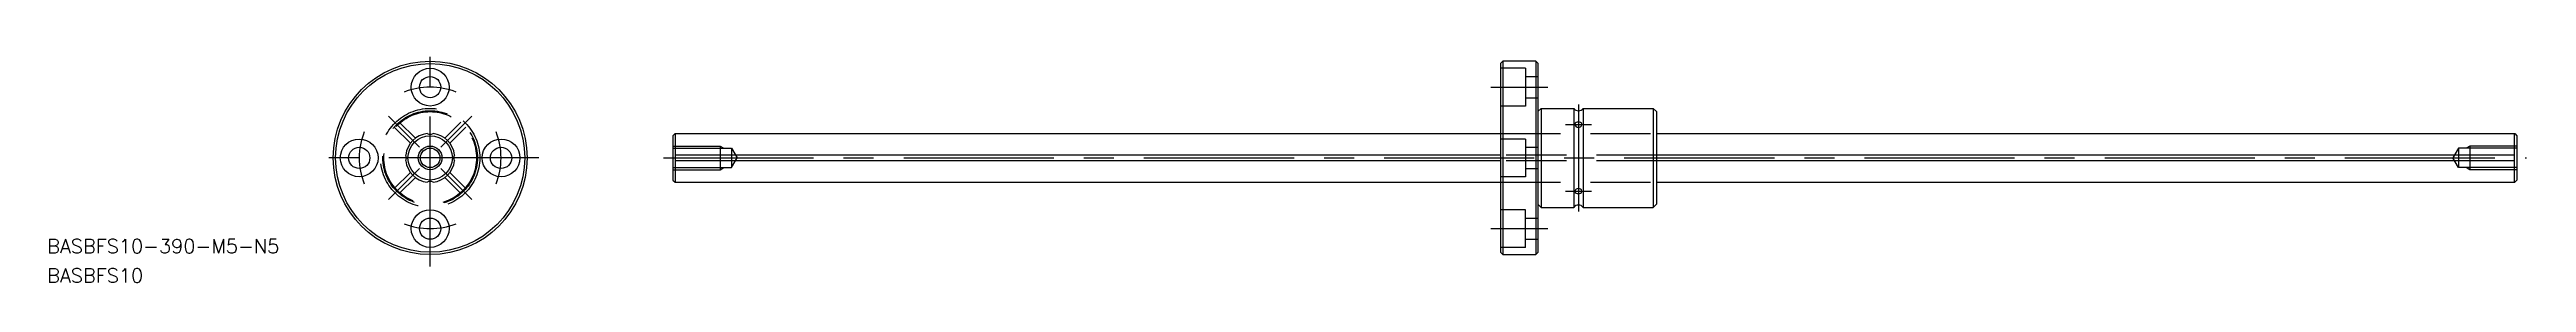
# Model space of a CAD drawing. Header units: millimetres. Extents: x -80 to 443, y -26 to 23.
import ezdxf

# ---------------------------------------------------------------- set-up
doc = ezdxf.new("R2010")
doc.units = ezdxf.units.MM
doc.linetypes.add('CENTER', pattern=[50.8, 31.75, -6.35, 6.35, -6.35])
doc.linetypes.add('DASHED', pattern=[19.05, 12.7, -6.35])
doc.layers.add('CENTER', color=1, linetype='CENTER')
doc.styles.get("Standard").update_dxf_attribs({"font": 'txt.shx', "height": 3, "bigfont": 'bigfont.shx'})

msp = doc.modelspace()

# ---------------------------------------------------------------- linework, layer by layer
at = {"color": 7, "linetype": 'Continuous', "lineweight": -3}
for p, q in [((226.85, 20.5), (226.35, 20)), ((226.35, 20), (226.35, -20)), ((226.85, 20.5), (226.85, -20.5)), ((233.85, 20.5), (226.85, 20.5)), ((233.85, 20.5), (233.85, -20.5)), ((233.85, 20.5), (234.35, 20)), ((234.35, -20), (234.35, 20)), ((234.35, 9.9), (234.95, 10.5)), ((234.95, 10.5), (234.95, -10.5)), ((234.95, 10.5), (241.85, 10.5)), ((241.85, 10.5), (241.85, -10.5)), ((243.85, 10.5), (243.85, -10.5)), ((243.85, 10.5), (258.65, 10.5)), ((258.65, 10.5), (258.65, -10.5)), ((258.65, 10.5), (259.35, 9.8)), ((259.35, 9.8), (259.35, -9.8)), ((51.35, 4.7), (51.82, 5.16)), ((51.35, 4.7), (51.35, -4.7)), ((51.82, 5.16), (226.35, 5.16)), ((51.85, 5.16), (51.85, -5.16)), ((226.35, 0.6), (51.85, 0.6)), ((259.35, 5.16), (440.89, 5.16)), ((440.85, 0.6), (259.35, 0.6)), ((440.85, -5.16), (440.85, 5.16)), ((440.89, 5.16), (441.35, 4.7)), ((441.35, 4.7), (441.35, -4.7)), ((51.35, -4.7), (51.82, -5.16)), ((51.82, -5.16), (226.35, -5.16)), ((226.35, -0.6), (51.85, -0.6)), ((440.85, -0.6), (259.35, -0.6)), ((259.35, -5.16), (440.89, -5.16)), ((441.35, -4.7), (440.89, -5.16)), ((234.95, -10.5), (234.35, -9.9)), ((258.65, -10.5), (259.35, -9.8)), ((234.95, -10.5), (241.85, -10.5)), ((243.85, -10.5), (258.65, -10.5)), ((226.35, -20), (226.85, -20.5)), ((226.85, -20.5), (233.85, -20.5)), ((234.35, -20), (233.85, -20.5))]:
    msp.add_line(p, q, dxfattribs=at)
at = {"color": 3, "linetype": 'DASHED', "lineweight": -3}
for p, q in [((231.65, 19), (226.35, 19)), ((231.65, 19), (231.65, 11)), ((231.65, 17.25), (234.35, 17.25)), ((231.65, 11), (226.35, 11)), ((231.65, 12.75), (234.35, 12.75)), ((-4.17, 3.11), (-7.58, 6.52)), ((-3.11, 4.17), (-6.52, 7.58)), ((3.11, 4.17), (6.52, 7.58)), ((4.17, 3.11), (7.58, 6.52)), ((51.35, 2.5), (61.35, 2.5)), ((51.35, 2.07), (63.75, 2.07)), ((61.35, 2.5), (61.35, -2.5)), ((61.35, 2.5), (62.1, 2.07)), ((63.75, 2.07), (63.75, -2.07)), ((63.75, 2.07), (64.95, 0)), ((63.75, -2.07), (64.95, 0)), ((226.35, 5.16), (259.35, 5.16)), ((231.65, 4), (226.35, 4)), ((259.35, 0.6), (226.35, 0.6)), ((231.65, 4), (231.65, -4)), ((231.65, 2.25), (234.35, 2.25)), ((428.95, 2.07), (427.76, 0)), ((428.95, -2.07), (427.76, 0)), ((441.35, 2.07), (428.95, 2.07)), ((428.95, 2.07), (428.95, -2.07)), ((431.35, 2.5), (430.6, 2.07)), ((441.35, 2.5), (431.35, 2.5)), ((431.35, 2.5), (431.35, -2.5)), ((-4.17, -3.11), (-7.58, -6.52)), ((-3.11, -4.17), (-6.52, -7.58)), ((3.11, -4.17), (6.52, -7.58)), ((4.17, -3.11), (7.58, -6.52)), ((51.35, -2.07), (63.75, -2.07)), ((51.35, -2.5), (61.35, -2.5)), ((61.35, -2.5), (62.1, -2.07)), ((259.35, -0.6), (226.35, -0.6)), ((231.65, -4), (226.35, -4)), ((226.35, -5.16), (259.35, -5.16)), ((231.65, -2.25), (234.35, -2.25)), ((441.35, -2.07), (428.95, -2.07)), ((431.35, -2.5), (430.6, -2.07)), ((441.35, -2.5), (431.35, -2.5)), ((231.65, -11), (226.35, -11)), ((231.65, -19), (231.65, -11)), ((231.65, -12.75), (234.35, -12.75)), ((231.65, -19), (226.35, -19)), ((231.65, -17.25), (234.35, -17.25))]:
    msp.add_line(p, q, dxfattribs=at)
at = {"color": 7, "linetype": 'Continuous', "lineweight": -3}
for centre, radius in [((0, 0), 20.5), ((0, 0), 20), ((0, 15), 4), ((0, 15), 2.25), ((-15, 0), 4), ((-15, 0), 2.25), ((0, 0), 4.7), ((0, 0), 2.07), ((15, 0), 4), ((15, 0), 2.25), ((0, -15), 4), ((0, -15), 2.25)]:
    msp.add_circle(centre, radius, dxfattribs=at)
at = {"color": 3, "linetype": 'DASHED', "lineweight": -3}
for radius in [10.5, 10, 9.8]:
    msp.add_circle((0, 0), radius, dxfattribs=at)
at = {"color": 3, "linetype": 'Continuous', "lineweight": -2}
msp.add_circle((0, 0), 2.5, dxfattribs=at)
at = {"color": 7, "linetype": 'Continuous', "lineweight": -3}
for centre, radius, start, end in [((242.85, 11.25), 1.25, 216.8699, 323.1301), ((242.59, 7.05), 0.49, 114.1221, 177.0855), ((242.69, 7.12), 0.583, 184.7321, 240.9328), ((242.85, 6.33), 1.25, 68.3073, 111.6927), ((242.85, 7.72), 1.2, 247.8117, 292.1883), ((243.02, 7.12), 0.583, 299.0672, 355.2679), ((243.12, 7.05), 0.49, 2.9145, 65.8779), ((0, 0), 5.2, 96.6721, 173.3279), ((-6.19, 0), 1.19, 329.4886, 30.5114), ((0, 6.19), 1.19, 239.4886, 300.5114), ((0, 0), 5.2, 6.6721, 83.3279), ((6.19, 0), 1.19, 149.4886, 210.5114), ((0, 0), 5.2, 186.6721, 263.3279), ((0, -6.19), 1.19, 59.4886, 120.5114), ((0, 0), 5.2, 276.6721, 353.3279), ((242.85, -11.25), 1.25, 36.8699, 143.1301), ((242.69, -7.12), 0.583, 119.0672, 175.2679), ((242.59, -7.05), 0.49, 182.9145, 245.8779), ((242.85, -6.33), 1.25, 248.3073, 291.6927), ((242.85, -7.72), 1.2, 67.8117, 112.1883), ((243.02, -7.12), 0.583, 4.7321, 60.9328), ((243.12, -7.05), 0.49, 294.1221, 357.0855)]:
    msp.add_arc(centre, radius, start, end, dxfattribs=at)
at = {"layer": 'CENTER', "color": 1, "linetype": 'CENTER', "lineweight": -3}
for p, q in [((0, -23), (0, 23)), ((224.35, 15), (236.35, 15)), ((242.85, 11.34), (242.85, -11.39)), ((-2.26, 2.26), (-8.84, 8.84)), ((2.26, 2.26), (8.84, 8.84)), ((240.11, 7.07), (245.6, 7.07)), ((23.02, 0), (-22.98, 0)), ((49.35, 0), (443.35, 0)), ((-2.26, -2.26), (-8.84, -8.84)), ((2.26, -2.26), (8.84, -8.84)), ((240.11, -7.07), (245.6, -7.07)), ((224.35, -15), (236.35, -15))]:
    msp.add_line(p, q, dxfattribs=at)
for start, end in [(68.4765, 111.5235), (158.4765, 201.5235), (338.4765, 21.5235), (248.4765, 291.5235)]:
    msp.add_arc((0, 0), 15, start, end, dxfattribs=at)

# ---------------------------------------------------------------- texts
at = {"color": 7, "linetype": 'Continuous', "lineweight": -3, "char_height": 3, "attachment_point": 1}
for s, insert, width in [('BASBFS10-390-M5-N5', (-81.01, -17.22), 48.2897), ('BASBFS10', (-81.01, -23.44), 16.6)]:
    msp.add_mtext(s, dxfattribs=dict(at, insert=insert, width=width))

doc.saveas('drawing.dxf')
